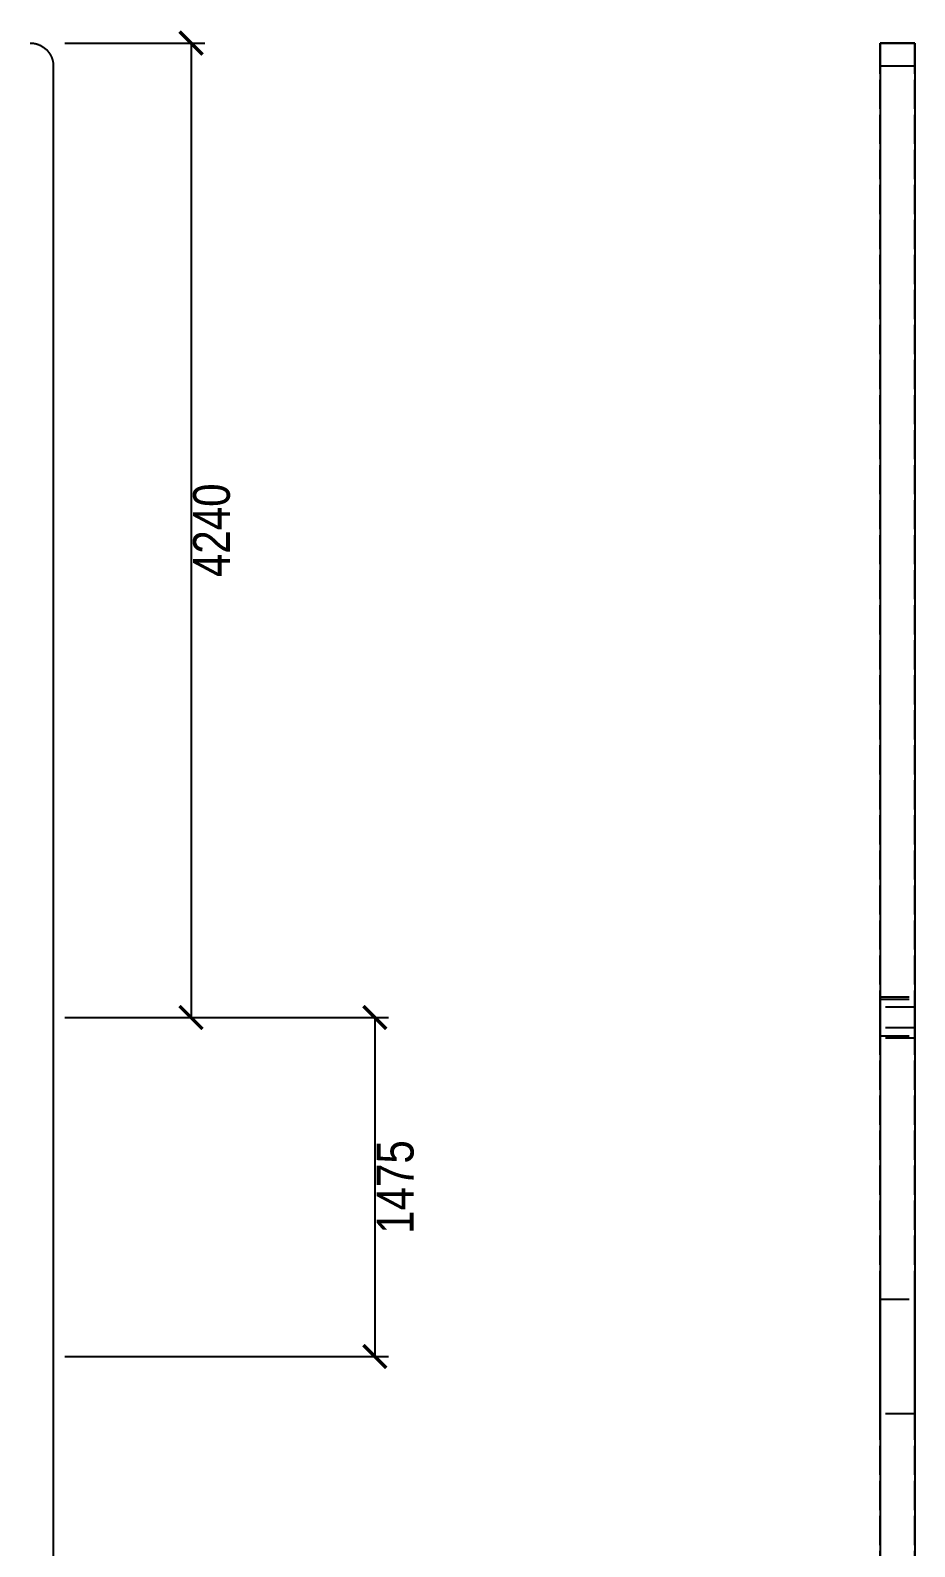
# Model space of a CAD drawing. Header units: millimetres. Extents: x -9 to 120, y -140 to 27.
# Drawn here: x 48.8 to 87.3, y -75.9 to -9.9 of the extents above; entities that cross this region are included whole.
import ezdxf

# ---------------------------------------------------------------- set-up
doc = ezdxf.new("R2010")
doc.units = ezdxf.units.MM
doc.linetypes.add('DASHED', pattern=[1.524, 1.27, -0.254])
for name, color, linetype in [('DIMS', 3, 'CONTINUOUS'), ('HIDDEN', 8, 'DASHED'), ('VISIBLE', 7, 'CONTINUOUS')]:
    doc.layers.add(name, color=color, linetype=linetype)
doc.styles.add('OpenSansCondensed-Light', font='OpenSansCondensed-Light.ttf')
doc.dimstyles.new('EZDXF', dxfattribs={"dimtxt": 0.25, "dimasz": 0.175, "dimexe": 0.375, "dimexo": 0.125, "dimgap": 0.1, "dimtad": 1, "dimlfac": 100, "dimzin": 12, "dimdsep": 46, "dimtxsty": 'OpenSansCondensed-Light', "dimblk": 'ARCHTICK', "dimcen": 2.5, "dimazin": 3, "dimtfac": 0.5, "dimtmove": 2, "dimatfit": 3})

# ---------------------------------------------------------------- blocks, each defined once
blk = doc.blocks.new('_ARCHTICK')
at = {"color": 0, "linetype": 'BYBLOCK', "const_width": 0.15}
blk.add_lwpolyline([(-0.5, -0.5), (0.5, 0.5)], dxfattribs=at)

msp = doc.modelspace()

# ---------------------------------------------------------------- linework, layer by layer
at = {"layer": 'HIDDEN'}
for points in [[(48.75, -10.5), (48.77493, -10.50031), (48.79985, -10.50124), (48.82473, -10.5028), (48.84957, -10.50497), (48.87434, -10.50776), (48.89904, -10.51117), (48.92365, -10.51519), (48.94815, -10.51983), (48.97252, -10.52507), (48.99676, -10.53092), (49.02084, -10.53738), (49.04476, -10.54443), (49.06849, -10.55207), (49.09202, -10.56031), (49.11534, -10.56913), (49.13843, -10.57852), (49.16129, -10.58849), (49.18388, -10.59903), (49.20621, -10.61013), (49.22825, -10.62178), (49.25, -10.63397), (49.27143, -10.64671), (49.29255, -10.65997), (49.31332, -10.67376), (49.33374, -10.68806), (49.3538, -10.70287), (49.37349, -10.71817), (49.39279, -10.73396), (49.41169, -10.75022), (49.43017, -10.76695), (49.44824, -10.78413), (49.46587, -10.80176), (49.48305, -10.81983), (49.49978, -10.83831), (49.51604, -10.85721), (49.53183, -10.87651), (49.54713, -10.8962), (49.56194, -10.91626), (49.57624, -10.93668), (49.59003, -10.95745), (49.60329, -10.97857), (49.61603, -11), (49.62822, -11.02175), (49.63987, -11.04379), (49.65097, -11.06612), (49.66151, -11.08871), (49.67148, -11.11157), (49.68087, -11.13466), (49.68969, -11.15798), (49.69793, -11.18151), (49.70557, -11.20524), (49.71262, -11.22916), (49.71908, -11.25324), (49.72493, -11.27748), (49.73017, -11.30185), (49.73481, -11.32635), (49.73883, -11.35096), (49.74224, -11.37566), (49.74503, -11.40043), (49.7472, -11.42527), (49.74876, -11.45015), (49.74969, -11.47507), (49.75, -11.5)], [(87.26, -10.5), (85.75, -10.5)], [(85.75, -11.5), (85.75, -11.48413), (85.75, -11.46825), (85.75, -11.45238), (85.75, -11.43651), (85.75, -11.42063), (85.75, -11.40476), (85.75, -11.38889), (85.75, -11.37302), (85.75, -11.35714), (85.75, -11.34127), (85.75, -11.3254), (85.75, -11.30952), (85.75, -11.29365), (85.75, -11.27778), (85.75, -11.2619), (85.75, -11.24603), (85.75, -11.23016), (85.75, -11.21429), (85.75, -11.19841), (85.75, -11.18254), (85.75, -11.16667), (85.75, -11.15079), (85.75, -11.13492), (85.75, -11.11905), (85.75, -11.10317), (85.75, -11.0873), (85.75, -11.07143), (85.75, -11.05556), (85.75, -11.03968), (85.75, -11.02381), (85.75, -11.00794), (85.75, -10.99206), (85.75, -10.97619), (85.75, -10.96032), (85.75, -10.94444), (85.75, -10.92857), (85.75, -10.9127), (85.75, -10.89683), (85.75, -10.88095), (85.75, -10.86508), (85.75, -10.84921), (85.75, -10.83333), (85.75, -10.81746), (85.75, -10.80159), (85.75, -10.78571), (85.75, -10.76984), (85.75, -10.75397), (85.75, -10.7381), (85.75, -10.72222), (85.75, -10.70635), (85.75, -10.69048), (85.75, -10.6746), (85.75, -10.65873), (85.75, -10.64286), (85.75, -10.62698), (85.75, -10.61111), (85.75, -10.59524), (85.75, -10.57937), (85.75, -10.56349), (85.75, -10.54762), (85.75, -10.53175), (85.75, -10.51587), (85.75, -10.5)], [(87.26, -11.5), (87.26, -11.48413), (87.26, -11.46825), (87.26, -11.45238), (87.26, -11.43651), (87.26, -11.42063), (87.26, -11.40476), (87.26, -11.38889), (87.26, -11.37302), (87.26, -11.35714), (87.26, -11.34127), (87.26, -11.3254), (87.26, -11.30952), (87.26, -11.29365), (87.26, -11.27778), (87.26, -11.2619), (87.26, -11.24603), (87.26, -11.23016), (87.26, -11.21429), (87.26, -11.19841), (87.26, -11.18254), (87.26, -11.16667), (87.26, -11.15079), (87.26, -11.13492), (87.26, -11.11905), (87.26, -11.10317), (87.26, -11.0873), (87.26, -11.07143), (87.26, -11.05556), (87.26, -11.03968), (87.26, -11.02381), (87.26, -11.00794), (87.26, -10.99206), (87.26, -10.97619), (87.26, -10.96032), (87.26, -10.94444), (87.26, -10.92857), (87.26, -10.9127), (87.26, -10.89683), (87.26, -10.88095), (87.26, -10.86508), (87.26, -10.84921), (87.26, -10.83333), (87.26, -10.81746), (87.26, -10.80159), (87.26, -10.78571), (87.26, -10.76984), (87.26, -10.75397), (87.26, -10.7381), (87.26, -10.72222), (87.26, -10.70635), (87.26, -10.69048), (87.26, -10.6746), (87.26, -10.65873), (87.26, -10.64286), (87.26, -10.62698), (87.26, -10.61111), (87.26, -10.59524), (87.26, -10.57937), (87.26, -10.56349), (87.26, -10.54762), (87.26, -10.53175), (87.26, -10.51587), (87.26, -10.5)], [(49.75, -11.5), (49.75, -117)], [(85.75, -117), (85.75, -11.5)], [(87.26, -11.5), (85.75, -11.5)], [(87.26, -117), (87.26, -11.5)], [(85.75, -53.8), (85.75, -53.77143), (85.75, -53.74286), (85.75, -53.71429), (85.75, -53.68571), (85.75, -53.65714), (85.75, -53.62857), (85.75, -53.6), (85.75, -53.57143), (85.75, -53.54286), (85.75, -53.51429), (85.75, -53.48571), (85.75, -53.45714), (85.75, -53.42857), (85.75, -53.4), (85.75, -53.37143), (85.75, -53.34286), (85.75, -53.31429), (85.75, -53.28571), (85.75, -53.25714), (85.75, -53.22857), (85.75, -53.2), (85.75, -53.17143), (85.75, -53.14286), (85.75, -53.11429), (85.75, -53.08571), (85.75, -53.05714), (85.75, -53.02857), (85.75, -53), (85.75, -52.97143), (85.75, -52.94286), (85.75, -52.91429), (85.75, -52.88571), (85.75, -52.85714), (85.75, -52.82857), (85.75, -52.8), (85.75, -52.77143), (85.75, -52.74286), (85.75, -52.71429), (85.75, -52.68571), (85.75, -52.65714), (85.75, -52.62857), (85.75, -52.6), (85.75, -52.57143), (85.75, -52.54286), (85.75, -52.51429), (85.75, -52.48571), (85.75, -52.45714), (85.75, -52.42857), (85.75, -52.4), (85.75, -52.37143), (85.75, -52.34286), (85.75, -52.31429), (85.75, -52.28571), (85.75, -52.25714), (85.75, -52.22857), (85.75, -52.2), (85.75, -52.17143), (85.75, -52.14286), (85.75, -52.11429), (85.75, -52.08571), (85.75, -52.05714), (85.75, -52.02857), (85.75, -52)], [(85.75, -52), (85.75, -52.02857), (85.75, -52.05714), (85.75, -52.08571), (85.75, -52.11429), (85.75, -52.14286), (85.75, -52.17143), (85.75, -52.2), (85.75, -52.22857), (85.75, -52.25714), (85.75, -52.28571), (85.75, -52.31429), (85.75, -52.34286), (85.75, -52.37143), (85.75, -52.4), (85.75, -52.42857), (85.75, -52.45714), (85.75, -52.48571), (85.75, -52.51429), (85.75, -52.54286), (85.75, -52.57143), (85.75, -52.6), (85.75, -52.62857), (85.75, -52.65714), (85.75, -52.68571), (85.75, -52.71429), (85.75, -52.74286), (85.75, -52.77143), (85.75, -52.8), (85.75, -52.82857), (85.75, -52.85714), (85.75, -52.88571), (85.75, -52.91429), (85.75, -52.94286), (85.75, -52.97143), (85.75, -53), (85.75, -53.02857), (85.75, -53.05714), (85.75, -53.08571), (85.75, -53.11429), (85.75, -53.14286), (85.75, -53.17143), (85.75, -53.2), (85.75, -53.22857), (85.75, -53.25714), (85.75, -53.28571), (85.75, -53.31429), (85.75, -53.34286), (85.75, -53.37143), (85.75, -53.4), (85.75, -53.42857), (85.75, -53.45714), (85.75, -53.48571), (85.75, -53.51429), (85.75, -53.54286), (85.75, -53.57143), (85.75, -53.6), (85.75, -53.62857), (85.75, -53.65714), (85.75, -53.68571), (85.75, -53.71429), (85.75, -53.74286), (85.75, -53.77143), (85.75, -53.8)], [(85.75, -52), (87.26, -52)], [(85.75, -52.45), (85.75, -52.44444), (85.75, -52.43889), (85.75, -52.43333), (85.75, -52.42778), (85.75, -52.42222), (85.75, -52.41667), (85.75, -52.41111), (85.75, -52.40556), (85.75, -52.4), (85.75, -52.39444), (85.75, -52.38889), (85.75, -52.38333), (85.75, -52.37778), (85.75, -52.37222), (85.75, -52.36667), (85.75, -52.36111), (85.75, -52.35556), (85.75, -52.35), (85.75, -52.34444), (85.75, -52.33889), (85.75, -52.33333), (85.75, -52.32778), (85.75, -52.32222), (85.75, -52.31667), (85.75, -52.31111), (85.75, -52.30556), (85.75, -52.3), (85.75, -52.29444), (85.75, -52.28889), (85.75, -52.28333), (85.75, -52.27778), (85.75, -52.27222), (85.75, -52.26667), (85.75, -52.26111), (85.75, -52.25556), (85.75, -52.25), (85.75, -52.24444), (85.75, -52.23889), (85.75, -52.23333), (85.75, -52.22778), (85.75, -52.22222), (85.75, -52.21667), (85.75, -52.21111), (85.75, -52.20556), (85.75, -52.2), (85.75, -52.19444), (85.75, -52.18889), (85.75, -52.18333), (85.75, -52.17778), (85.75, -52.17222), (85.75, -52.16667), (85.75, -52.16111), (85.75, -52.15556), (85.75, -52.15), (85.75, -52.14444), (85.75, -52.13889), (85.75, -52.13333), (85.75, -52.12778), (85.75, -52.12222), (85.75, -52.11667), (85.75, -52.11111), (85.75, -52.10556), (85.75, -52.1)], [(85.75, -52.1), (85.75, -52.10556), (85.75, -52.11111), (85.75, -52.11667), (85.75, -52.12222), (85.75, -52.12778), (85.75, -52.13333), (85.75, -52.13889), (85.75, -52.14444), (85.75, -52.15), (85.75, -52.15556), (85.75, -52.16111), (85.75, -52.16667), (85.75, -52.17222), (85.75, -52.17778), (85.75, -52.18333), (85.75, -52.18889), (85.75, -52.19444), (85.75, -52.2), (85.75, -52.20556), (85.75, -52.21111), (85.75, -52.21667), (85.75, -52.22222), (85.75, -52.22778), (85.75, -52.23333), (85.75, -52.23889), (85.75, -52.24444), (85.75, -52.25), (85.75, -52.25556), (85.75, -52.26111), (85.75, -52.26667), (85.75, -52.27222), (85.75, -52.27778), (85.75, -52.28333), (85.75, -52.28889), (85.75, -52.29444), (85.75, -52.3), (85.75, -52.30556), (85.75, -52.31111), (85.75, -52.31667), (85.75, -52.32222), (85.75, -52.32778), (85.75, -52.33333), (85.75, -52.33889), (85.75, -52.34444), (85.75, -52.35), (85.75, -52.35556), (85.75, -52.36111), (85.75, -52.36667), (85.75, -52.37222), (85.75, -52.37778), (85.75, -52.38333), (85.75, -52.38889), (85.75, -52.39444), (85.75, -52.4), (85.75, -52.40556), (85.75, -52.41111), (85.75, -52.41667), (85.75, -52.42222), (85.75, -52.42778), (85.75, -52.43333), (85.75, -52.43889), (85.75, -52.44444), (85.75, -52.45)], [(85.75, -52.45), (85.75, -52.44444), (85.75, -52.43889), (85.75, -52.43333), (85.75, -52.42778), (85.75, -52.42222), (85.75, -52.41667), (85.75, -52.41111), (85.75, -52.40556), (85.75, -52.4), (85.75, -52.39444), (85.75, -52.38889), (85.75, -52.38333), (85.75, -52.37778), (85.75, -52.37222), (85.75, -52.36667), (85.75, -52.36111), (85.75, -52.35556), (85.75, -52.35), (85.75, -52.34444), (85.75, -52.33889), (85.75, -52.33333), (85.75, -52.32778), (85.75, -52.32222), (85.75, -52.31667), (85.75, -52.31111), (85.75, -52.30556), (85.75, -52.3), (85.75, -52.29444), (85.75, -52.28889), (85.75, -52.28333), (85.75, -52.27778), (85.75, -52.27222), (85.75, -52.26667), (85.75, -52.26111), (85.75, -52.25556), (85.75, -52.25), (85.75, -52.24444), (85.75, -52.23889), (85.75, -52.23333), (85.75, -52.22778), (85.75, -52.22222), (85.75, -52.21667), (85.75, -52.21111), (85.75, -52.20556), (85.75, -52.2), (85.75, -52.19444), (85.75, -52.18889), (85.75, -52.18333), (85.75, -52.17778), (85.75, -52.17222), (85.75, -52.16667), (85.75, -52.16111), (85.75, -52.15556), (85.75, -52.15), (85.75, -52.14444), (85.75, -52.13889), (85.75, -52.13333), (85.75, -52.12778), (85.75, -52.12222), (85.75, -52.11667), (85.75, -52.11111), (85.75, -52.10556), (85.75, -52.1)], [(85.75, -52.1), (85.75, -52.10556), (85.75, -52.11111), (85.75, -52.11667), (85.75, -52.12222), (85.75, -52.12778), (85.75, -52.13333), (85.75, -52.13889), (85.75, -52.14444), (85.75, -52.15), (85.75, -52.15556), (85.75, -52.16111), (85.75, -52.16667), (85.75, -52.17222), (85.75, -52.17778), (85.75, -52.18333), (85.75, -52.18889), (85.75, -52.19444), (85.75, -52.2), (85.75, -52.20556), (85.75, -52.21111), (85.75, -52.21667), (85.75, -52.22222), (85.75, -52.22778), (85.75, -52.23333), (85.75, -52.23889), (85.75, -52.24444), (85.75, -52.25), (85.75, -52.25556), (85.75, -52.26111), (85.75, -52.26667), (85.75, -52.27222), (85.75, -52.27778), (85.75, -52.28333), (85.75, -52.28889), (85.75, -52.29444), (85.75, -52.3), (85.75, -52.30556), (85.75, -52.31111), (85.75, -52.31667), (85.75, -52.32222), (85.75, -52.32778), (85.75, -52.33333), (85.75, -52.33889), (85.75, -52.34444), (85.75, -52.35), (85.75, -52.35556), (85.75, -52.36111), (85.75, -52.36667), (85.75, -52.37222), (85.75, -52.37778), (85.75, -52.38333), (85.75, -52.38889), (85.75, -52.39444), (85.75, -52.4), (85.75, -52.40556), (85.75, -52.41111), (85.75, -52.41667), (85.75, -52.42222), (85.75, -52.42778), (85.75, -52.43333), (85.75, -52.43889), (85.75, -52.44444), (85.75, -52.45)], [(85.75, -52.1), (87.26, -52.1)], [(85.75, -52.1), (87.26, -52.1)], [(87.26, -53.8), (87.26, -53.77143), (87.26, -53.74286), (87.26, -53.71429), (87.26, -53.68571), (87.26, -53.65714), (87.26, -53.62857), (87.26, -53.6), (87.26, -53.57143), (87.26, -53.54286), (87.26, -53.51429), (87.26, -53.48571), (87.26, -53.45714), (87.26, -53.42857), (87.26, -53.4), (87.26, -53.37143), (87.26, -53.34286), (87.26, -53.31429), (87.26, -53.28571), (87.26, -53.25714), (87.26, -53.22857), (87.26, -53.2), (87.26, -53.17143), (87.26, -53.14286), (87.26, -53.11429), (87.26, -53.08571), (87.26, -53.05714), (87.26, -53.02857), (87.26, -53), (87.26, -52.97143), (87.26, -52.94286), (87.26, -52.91429), (87.26, -52.88571), (87.26, -52.85714), (87.26, -52.82857), (87.26, -52.8), (87.26, -52.77143), (87.26, -52.74286), (87.26, -52.71429), (87.26, -52.68571), (87.26, -52.65714), (87.26, -52.62857), (87.26, -52.6), (87.26, -52.57143), (87.26, -52.54286), (87.26, -52.51429), (87.26, -52.48571), (87.26, -52.45714), (87.26, -52.42857), (87.26, -52.4), (87.26, -52.37143), (87.26, -52.34286), (87.26, -52.31429), (87.26, -52.28571), (87.26, -52.25714), (87.26, -52.22857), (87.26, -52.2), (87.26, -52.17143), (87.26, -52.14286), (87.26, -52.11429), (87.26, -52.08571), (87.26, -52.05714), (87.26, -52.02857), (87.26, -52)], [(87.26, -52), (87.26, -52.02857), (87.26, -52.05714), (87.26, -52.08571), (87.26, -52.11429), (87.26, -52.14286), (87.26, -52.17143), (87.26, -52.2), (87.26, -52.22857), (87.26, -52.25714), (87.26, -52.28571), (87.26, -52.31429), (87.26, -52.34286), (87.26, -52.37143), (87.26, -52.4), (87.26, -52.42857), (87.26, -52.45714), (87.26, -52.48571), (87.26, -52.51429), (87.26, -52.54286), (87.26, -52.57143), (87.26, -52.6), (87.26, -52.62857), (87.26, -52.65714), (87.26, -52.68571), (87.26, -52.71429), (87.26, -52.74286), (87.26, -52.77143), (87.26, -52.8), (87.26, -52.82857), (87.26, -52.85714), (87.26, -52.88571), (87.26, -52.91429), (87.26, -52.94286), (87.26, -52.97143), (87.26, -53), (87.26, -53.02857), (87.26, -53.05714), (87.26, -53.08571), (87.26, -53.11429), (87.26, -53.14286), (87.26, -53.17143), (87.26, -53.2), (87.26, -53.22857), (87.26, -53.25714), (87.26, -53.28571), (87.26, -53.31429), (87.26, -53.34286), (87.26, -53.37143), (87.26, -53.4), (87.26, -53.42857), (87.26, -53.45714), (87.26, -53.48571), (87.26, -53.51429), (87.26, -53.54286), (87.26, -53.57143), (87.26, -53.6), (87.26, -53.62857), (87.26, -53.65714), (87.26, -53.68571), (87.26, -53.71429), (87.26, -53.74286), (87.26, -53.77143), (87.26, -53.8)], [(87.26, -52.45), (87.26, -52.44444), (87.26, -52.43889), (87.26, -52.43333), (87.26, -52.42778), (87.26, -52.42222), (87.26, -52.41667), (87.26, -52.41111), (87.26, -52.40556), (87.26, -52.4), (87.26, -52.39444), (87.26, -52.38889), (87.26, -52.38333), (87.26, -52.37778), (87.26, -52.37222), (87.26, -52.36667), (87.26, -52.36111), (87.26, -52.35556), (87.26, -52.35), (87.26, -52.34444), (87.26, -52.33889), (87.26, -52.33333), (87.26, -52.32778), (87.26, -52.32222), (87.26, -52.31667), (87.26, -52.31111), (87.26, -52.30556), (87.26, -52.3), (87.26, -52.29444), (87.26, -52.28889), (87.26, -52.28333), (87.26, -52.27778), (87.26, -52.27222), (87.26, -52.26667), (87.26, -52.26111), (87.26, -52.25556), (87.26, -52.25), (87.26, -52.24444), (87.26, -52.23889), (87.26, -52.23333), (87.26, -52.22778), (87.26, -52.22222), (87.26, -52.21667), (87.26, -52.21111), (87.26, -52.20556), (87.26, -52.2), (87.26, -52.19444), (87.26, -52.18889), (87.26, -52.18333), (87.26, -52.17778), (87.26, -52.17222), (87.26, -52.16667), (87.26, -52.16111), (87.26, -52.15556), (87.26, -52.15), (87.26, -52.14444), (87.26, -52.13889), (87.26, -52.13333), (87.26, -52.12778), (87.26, -52.12222), (87.26, -52.11667), (87.26, -52.11111), (87.26, -52.10556), (87.26, -52.1)], [(87.26, -52.1), (87.26, -52.10556), (87.26, -52.11111), (87.26, -52.11667), (87.26, -52.12222), (87.26, -52.12778), (87.26, -52.13333), (87.26, -52.13889), (87.26, -52.14444), (87.26, -52.15), (87.26, -52.15556), (87.26, -52.16111), (87.26, -52.16667), (87.26, -52.17222), (87.26, -52.17778), (87.26, -52.18333), (87.26, -52.18889), (87.26, -52.19444), (87.26, -52.2), (87.26, -52.20556), (87.26, -52.21111), (87.26, -52.21667), (87.26, -52.22222), (87.26, -52.22778), (87.26, -52.23333), (87.26, -52.23889), (87.26, -52.24444), (87.26, -52.25), (87.26, -52.25556), (87.26, -52.26111), (87.26, -52.26667), (87.26, -52.27222), (87.26, -52.27778), (87.26, -52.28333), (87.26, -52.28889), (87.26, -52.29444), (87.26, -52.3), (87.26, -52.30556), (87.26, -52.31111), (87.26, -52.31667), (87.26, -52.32222), (87.26, -52.32778), (87.26, -52.33333), (87.26, -52.33889), (87.26, -52.34444), (87.26, -52.35), (87.26, -52.35556), (87.26, -52.36111), (87.26, -52.36667), (87.26, -52.37222), (87.26, -52.37778), (87.26, -52.38333), (87.26, -52.38889), (87.26, -52.39444), (87.26, -52.4), (87.26, -52.40556), (87.26, -52.41111), (87.26, -52.41667), (87.26, -52.42222), (87.26, -52.42778), (87.26, -52.43333), (87.26, -52.43889), (87.26, -52.44444), (87.26, -52.45)], [(87.26, -52.45), (87.26, -52.44444), (87.26, -52.43889), (87.26, -52.43333), (87.26, -52.42778), (87.26, -52.42222), (87.26, -52.41667), (87.26, -52.41111), (87.26, -52.40556), (87.26, -52.4), (87.26, -52.39444), (87.26, -52.38889), (87.26, -52.38333), (87.26, -52.37778), (87.26, -52.37222), (87.26, -52.36667), (87.26, -52.36111), (87.26, -52.35556), (87.26, -52.35), (87.26, -52.34444), (87.26, -52.33889), (87.26, -52.33333), (87.26, -52.32778), (87.26, -52.32222), (87.26, -52.31667), (87.26, -52.31111), (87.26, -52.30556), (87.26, -52.3), (87.26, -52.29444), (87.26, -52.28889), (87.26, -52.28333), (87.26, -52.27778), (87.26, -52.27222), (87.26, -52.26667), (87.26, -52.26111), (87.26, -52.25556), (87.26, -52.25), (87.26, -52.24444), (87.26, -52.23889), (87.26, -52.23333), (87.26, -52.22778), (87.26, -52.22222), (87.26, -52.21667), (87.26, -52.21111), (87.26, -52.20556), (87.26, -52.2), (87.26, -52.19444), (87.26, -52.18889), (87.26, -52.18333), (87.26, -52.17778), (87.26, -52.17222), (87.26, -52.16667), (87.26, -52.16111), (87.26, -52.15556), (87.26, -52.15), (87.26, -52.14444), (87.26, -52.13889), (87.26, -52.13333), (87.26, -52.12778), (87.26, -52.12222), (87.26, -52.11667), (87.26, -52.11111), (87.26, -52.10556), (87.26, -52.1)], [(87.26, -52.1), (87.26, -52.10556), (87.26, -52.11111), (87.26, -52.11667), (87.26, -52.12222), (87.26, -52.12778), (87.26, -52.13333), (87.26, -52.13889), (87.26, -52.14444), (87.26, -52.15), (87.26, -52.15556), (87.26, -52.16111), (87.26, -52.16667), (87.26, -52.17222), (87.26, -52.17778), (87.26, -52.18333), (87.26, -52.18889), (87.26, -52.19444), (87.26, -52.2), (87.26, -52.20556), (87.26, -52.21111), (87.26, -52.21667), (87.26, -52.22222), (87.26, -52.22778), (87.26, -52.23333), (87.26, -52.23889), (87.26, -52.24444), (87.26, -52.25), (87.26, -52.25556), (87.26, -52.26111), (87.26, -52.26667), (87.26, -52.27222), (87.26, -52.27778), (87.26, -52.28333), (87.26, -52.28889), (87.26, -52.29444), (87.26, -52.3), (87.26, -52.30556), (87.26, -52.31111), (87.26, -52.31667), (87.26, -52.32222), (87.26, -52.32778), (87.26, -52.33333), (87.26, -52.33889), (87.26, -52.34444), (87.26, -52.35), (87.26, -52.35556), (87.26, -52.36111), (87.26, -52.36667), (87.26, -52.37222), (87.26, -52.37778), (87.26, -52.38333), (87.26, -52.38889), (87.26, -52.39444), (87.26, -52.4), (87.26, -52.40556), (87.26, -52.41111), (87.26, -52.41667), (87.26, -52.42222), (87.26, -52.42778), (87.26, -52.43333), (87.26, -52.43889), (87.26, -52.44444), (87.26, -52.45)], [(85.75, -53.35), (85.75, -52.45)], [(85.75, -52.45), (85.75, -53.35)], [(85.75, -53.35), (85.75, -52.45)], [(85.75, -52.45), (85.75, -53.35)], [(87.26, -52.45), (85.75, -52.45)], [(87.26, -52.45), (85.75, -52.45)], [(87.26, -52.45), (85.75, -52.45)], [(87.26, -52.45), (85.75, -52.45)], [(87.26, -53.35), (87.26, -52.45)], [(87.26, -52.45), (87.26, -53.35)], [(87.26, -53.35), (87.26, -52.45)], [(87.26, -52.45), (87.26, -53.35)], [(85.75, -53.35), (85.75, -53.35556), (85.75, -53.36111), (85.75, -53.36667), (85.75, -53.37222), (85.75, -53.37778), (85.75, -53.38333), (85.75, -53.38889), (85.75, -53.39444), (85.75, -53.4), (85.75, -53.40556), (85.75, -53.41111), (85.75, -53.41667), (85.75, -53.42222), (85.75, -53.42778), (85.75, -53.43333), (85.75, -53.43889), (85.75, -53.44444), (85.75, -53.45), (85.75, -53.45556), (85.75, -53.46111), (85.75, -53.46667), (85.75, -53.47222), (85.75, -53.47778), (85.75, -53.48333), (85.75, -53.48889), (85.75, -53.49444), (85.75, -53.5), (85.75, -53.50556), (85.75, -53.51111), (85.75, -53.51667), (85.75, -53.52222), (85.75, -53.52778), (85.75, -53.53333), (85.75, -53.53889), (85.75, -53.54444), (85.75, -53.55), (85.75, -53.55556), (85.75, -53.56111), (85.75, -53.56667), (85.75, -53.57222), (85.75, -53.57778), (85.75, -53.58333), (85.75, -53.58889), (85.75, -53.59444), (85.75, -53.6), (85.75, -53.60556), (85.75, -53.61111), (85.75, -53.61667), (85.75, -53.62222), (85.75, -53.62778), (85.75, -53.63333), (85.75, -53.63889), (85.75, -53.64444), (85.75, -53.65), (85.75, -53.65556), (85.75, -53.66111), (85.75, -53.66667), (85.75, -53.67222), (85.75, -53.67778), (85.75, -53.68333), (85.75, -53.68889), (85.75, -53.69444), (85.75, -53.7)], [(85.75, -53.7), (85.75, -53.69444), (85.75, -53.68889), (85.75, -53.68333), (85.75, -53.67778), (85.75, -53.67222), (85.75, -53.66667), (85.75, -53.66111), (85.75, -53.65556), (85.75, -53.65), (85.75, -53.64444), (85.75, -53.63889), (85.75, -53.63333), (85.75, -53.62778), (85.75, -53.62222), (85.75, -53.61667), (85.75, -53.61111), (85.75, -53.60556), (85.75, -53.6), (85.75, -53.59444), (85.75, -53.58889), (85.75, -53.58333), (85.75, -53.57778), (85.75, -53.57222), (85.75, -53.56667), (85.75, -53.56111), (85.75, -53.55556), (85.75, -53.55), (85.75, -53.54444), (85.75, -53.53889), (85.75, -53.53333), (85.75, -53.52778), (85.75, -53.52222), (85.75, -53.51667), (85.75, -53.51111), (85.75, -53.50556), (85.75, -53.5), (85.75, -53.49444), (85.75, -53.48889), (85.75, -53.48333), (85.75, -53.47778), (85.75, -53.47222), (85.75, -53.46667), (85.75, -53.46111), (85.75, -53.45556), (85.75, -53.45), (85.75, -53.44444), (85.75, -53.43889), (85.75, -53.43333), (85.75, -53.42778), (85.75, -53.42222), (85.75, -53.41667), (85.75, -53.41111), (85.75, -53.40556), (85.75, -53.4), (85.75, -53.39444), (85.75, -53.38889), (85.75, -53.38333), (85.75, -53.37778), (85.75, -53.37222), (85.75, -53.36667), (85.75, -53.36111), (85.75, -53.35556), (85.75, -53.35)], [(85.75, -53.35), (85.75, -53.35556), (85.75, -53.36111), (85.75, -53.36667), (85.75, -53.37222), (85.75, -53.37778), (85.75, -53.38333), (85.75, -53.38889), (85.75, -53.39444), (85.75, -53.4), (85.75, -53.40556), (85.75, -53.41111), (85.75, -53.41667), (85.75, -53.42222), (85.75, -53.42778), (85.75, -53.43333), (85.75, -53.43889), (85.75, -53.44444), (85.75, -53.45), (85.75, -53.45556), (85.75, -53.46111), (85.75, -53.46667), (85.75, -53.47222), (85.75, -53.47778), (85.75, -53.48333), (85.75, -53.48889), (85.75, -53.49444), (85.75, -53.5), (85.75, -53.50556), (85.75, -53.51111), (85.75, -53.51667), (85.75, -53.52222), (85.75, -53.52778), (85.75, -53.53333), (85.75, -53.53889), (85.75, -53.54444), (85.75, -53.55), (85.75, -53.55556), (85.75, -53.56111), (85.75, -53.56667), (85.75, -53.57222), (85.75, -53.57778), (85.75, -53.58333), (85.75, -53.58889), (85.75, -53.59444), (85.75, -53.6), (85.75, -53.60556), (85.75, -53.61111), (85.75, -53.61667), (85.75, -53.62222), (85.75, -53.62778), (85.75, -53.63333), (85.75, -53.63889), (85.75, -53.64444), (85.75, -53.65), (85.75, -53.65556), (85.75, -53.66111), (85.75, -53.66667), (85.75, -53.67222), (85.75, -53.67778), (85.75, -53.68333), (85.75, -53.68889), (85.75, -53.69444), (85.75, -53.7)], [(85.75, -53.7), (85.75, -53.69444), (85.75, -53.68889), (85.75, -53.68333), (85.75, -53.67778), (85.75, -53.67222), (85.75, -53.66667), (85.75, -53.66111), (85.75, -53.65556), (85.75, -53.65), (85.75, -53.64444), (85.75, -53.63889), (85.75, -53.63333), (85.75, -53.62778), (85.75, -53.62222), (85.75, -53.61667), (85.75, -53.61111), (85.75, -53.60556), (85.75, -53.6), (85.75, -53.59444), (85.75, -53.58889), (85.75, -53.58333), (85.75, -53.57778), (85.75, -53.57222), (85.75, -53.56667), (85.75, -53.56111), (85.75, -53.55556), (85.75, -53.55), (85.75, -53.54444), (85.75, -53.53889), (85.75, -53.53333), (85.75, -53.52778), (85.75, -53.52222), (85.75, -53.51667), (85.75, -53.51111), (85.75, -53.50556), (85.75, -53.5), (85.75, -53.49444), (85.75, -53.48889), (85.75, -53.48333), (85.75, -53.47778), (85.75, -53.47222), (85.75, -53.46667), (85.75, -53.46111), (85.75, -53.45556), (85.75, -53.45), (85.75, -53.44444), (85.75, -53.43889), (85.75, -53.43333), (85.75, -53.42778), (85.75, -53.42222), (85.75, -53.41667), (85.75, -53.41111), (85.75, -53.40556), (85.75, -53.4), (85.75, -53.39444), (85.75, -53.38889), (85.75, -53.38333), (85.75, -53.37778), (85.75, -53.37222), (85.75, -53.36667), (85.75, -53.36111), (85.75, -53.35556), (85.75, -53.35)], [(87.26, -53.35), (85.75, -53.35)], [(87.26, -53.35), (85.75, -53.35)], [(87.26, -53.35), (85.75, -53.35)], [(87.26, -53.35), (85.75, -53.35)], [(87.26, -53.35), (87.26, -53.35556), (87.26, -53.36111), (87.26, -53.36667), (87.26, -53.37222), (87.26, -53.37778), (87.26, -53.38333), (87.26, -53.38889), (87.26, -53.39444), (87.26, -53.4), (87.26, -53.40556), (87.26, -53.41111), (87.26, -53.41667), (87.26, -53.42222), (87.26, -53.42778), (87.26, -53.43333), (87.26, -53.43889), (87.26, -53.44444), (87.26, -53.45), (87.26, -53.45556), (87.26, -53.46111), (87.26, -53.46667), (87.26, -53.47222), (87.26, -53.47778), (87.26, -53.48333), (87.26, -53.48889), (87.26, -53.49444), (87.26, -53.5), (87.26, -53.50556), (87.26, -53.51111), (87.26, -53.51667), (87.26, -53.52222), (87.26, -53.52778), (87.26, -53.53333), (87.26, -53.53889), (87.26, -53.54444), (87.26, -53.55), (87.26, -53.55556), (87.26, -53.56111), (87.26, -53.56667), (87.26, -53.57222), (87.26, -53.57778), (87.26, -53.58333), (87.26, -53.58889), (87.26, -53.59444), (87.26, -53.6), (87.26, -53.60556), (87.26, -53.61111), (87.26, -53.61667), (87.26, -53.62222), (87.26, -53.62778), (87.26, -53.63333), (87.26, -53.63889), (87.26, -53.64444), (87.26, -53.65), (87.26, -53.65556), (87.26, -53.66111), (87.26, -53.66667), (87.26, -53.67222), (87.26, -53.67778), (87.26, -53.68333), (87.26, -53.68889), (87.26, -53.69444), (87.26, -53.7)], [(87.26, -53.7), (87.26, -53.69444), (87.26, -53.68889), (87.26, -53.68333), (87.26, -53.67778), (87.26, -53.67222), (87.26, -53.66667), (87.26, -53.66111), (87.26, -53.65556), (87.26, -53.65), (87.26, -53.64444), (87.26, -53.63889), (87.26, -53.63333), (87.26, -53.62778), (87.26, -53.62222), (87.26, -53.61667), (87.26, -53.61111), (87.26, -53.60556), (87.26, -53.6), (87.26, -53.59444), (87.26, -53.58889), (87.26, -53.58333), (87.26, -53.57778), (87.26, -53.57222), (87.26, -53.56667), (87.26, -53.56111), (87.26, -53.55556), (87.26, -53.55), (87.26, -53.54444), (87.26, -53.53889), (87.26, -53.53333), (87.26, -53.52778), (87.26, -53.52222), (87.26, -53.51667), (87.26, -53.51111), (87.26, -53.50556), (87.26, -53.5), (87.26, -53.49444), (87.26, -53.48889), (87.26, -53.48333), (87.26, -53.47778), (87.26, -53.47222), (87.26, -53.46667), (87.26, -53.46111), (87.26, -53.45556), (87.26, -53.45), (87.26, -53.44444), (87.26, -53.43889), (87.26, -53.43333), (87.26, -53.42778), (87.26, -53.42222), (87.26, -53.41667), (87.26, -53.41111), (87.26, -53.40556), (87.26, -53.4), (87.26, -53.39444), (87.26, -53.38889), (87.26, -53.38333), (87.26, -53.37778), (87.26, -53.37222), (87.26, -53.36667), (87.26, -53.36111), (87.26, -53.35556), (87.26, -53.35)], [(87.26, -53.35), (87.26, -53.35556), (87.26, -53.36111), (87.26, -53.36667), (87.26, -53.37222), (87.26, -53.37778), (87.26, -53.38333), (87.26, -53.38889), (87.26, -53.39444), (87.26, -53.4), (87.26, -53.40556), (87.26, -53.41111), (87.26, -53.41667), (87.26, -53.42222), (87.26, -53.42778), (87.26, -53.43333), (87.26, -53.43889), (87.26, -53.44444), (87.26, -53.45), (87.26, -53.45556), (87.26, -53.46111), (87.26, -53.46667), (87.26, -53.47222), (87.26, -53.47778), (87.26, -53.48333), (87.26, -53.48889), (87.26, -53.49444), (87.26, -53.5), (87.26, -53.50556), (87.26, -53.51111), (87.26, -53.51667), (87.26, -53.52222), (87.26, -53.52778), (87.26, -53.53333), (87.26, -53.53889), (87.26, -53.54444), (87.26, -53.55), (87.26, -53.55556), (87.26, -53.56111), (87.26, -53.56667), (87.26, -53.57222), (87.26, -53.57778), (87.26, -53.58333), (87.26, -53.58889), (87.26, -53.59444), (87.26, -53.6), (87.26, -53.60556), (87.26, -53.61111), (87.26, -53.61667), (87.26, -53.62222), (87.26, -53.62778), (87.26, -53.63333), (87.26, -53.63889), (87.26, -53.64444), (87.26, -53.65), (87.26, -53.65556), (87.26, -53.66111), (87.26, -53.66667), (87.26, -53.67222), (87.26, -53.67778), (87.26, -53.68333), (87.26, -53.68889), (87.26, -53.69444), (87.26, -53.7)], [(87.26, -53.7), (87.26, -53.69444), (87.26, -53.68889), (87.26, -53.68333), (87.26, -53.67778), (87.26, -53.67222), (87.26, -53.66667), (87.26, -53.66111), (87.26, -53.65556), (87.26, -53.65), (87.26, -53.64444), (87.26, -53.63889), (87.26, -53.63333), (87.26, -53.62778), (87.26, -53.62222), (87.26, -53.61667), (87.26, -53.61111), (87.26, -53.60556), (87.26, -53.6), (87.26, -53.59444), (87.26, -53.58889), (87.26, -53.58333), (87.26, -53.57778), (87.26, -53.57222), (87.26, -53.56667), (87.26, -53.56111), (87.26, -53.55556), (87.26, -53.55), (87.26, -53.54444), (87.26, -53.53889), (87.26, -53.53333), (87.26, -53.52778), (87.26, -53.52222), (87.26, -53.51667), (87.26, -53.51111), (87.26, -53.50556), (87.26, -53.5), (87.26, -53.49444), (87.26, -53.48889), (87.26, -53.48333), (87.26, -53.47778), (87.26, -53.47222), (87.26, -53.46667), (87.26, -53.46111), (87.26, -53.45556), (87.26, -53.45), (87.26, -53.44444), (87.26, -53.43889), (87.26, -53.43333), (87.26, -53.42778), (87.26, -53.42222), (87.26, -53.41667), (87.26, -53.41111), (87.26, -53.40556), (87.26, -53.4), (87.26, -53.39444), (87.26, -53.38889), (87.26, -53.38333), (87.26, -53.37778), (87.26, -53.37222), (87.26, -53.36667), (87.26, -53.36111), (87.26, -53.35556), (87.26, -53.35)], [(85.75, -53.7), (87.26, -53.7)], [(85.75, -53.7), (87.26, -53.7)], [(87.26, -53.8), (85.75, -53.8)], [(85.75, -70.15), (85.75, -70.07063), (85.75, -69.99127), (85.75, -69.9119), (85.75, -69.83254), (85.75, -69.75317), (85.75, -69.67381), (85.75, -69.59444), (85.75, -69.51508), (85.75, -69.43571), (85.75, -69.35635), (85.75, -69.27698), (85.75, -69.19762), (85.75, -69.11825), (85.75, -69.03889), (85.75, -68.95952), (85.75, -68.88016), (85.75, -68.80079), (85.75, -68.72143), (85.75, -68.64206), (85.75, -68.5627), (85.75, -68.48333), (85.75, -68.40397), (85.75, -68.3246), (85.75, -68.24524), (85.75, -68.16587), (85.75, -68.08651), (85.75, -68.00714), (85.75, -67.92778), (85.75, -67.84841), (85.75, -67.76905), (85.75, -67.68968), (85.75, -67.61032), (85.75, -67.53095), (85.75, -67.45159), (85.75, -67.37222), (85.75, -67.29286), (85.75, -67.21349), (85.75, -67.13413), (85.75, -67.05476), (85.75, -66.9754), (85.75, -66.89603), (85.75, -66.81667), (85.75, -66.7373), (85.75, -66.65794), (85.75, -66.57857), (85.75, -66.49921), (85.75, -66.41984), (85.75, -66.34048), (85.75, -66.26111), (85.75, -66.18175), (85.75, -66.10238), (85.75, -66.02302), (85.75, -65.94365), (85.75, -65.86429), (85.75, -65.78492), (85.75, -65.70556), (85.75, -65.62619), (85.75, -65.54683), (85.75, -65.46746), (85.75, -65.3881), (85.75, -65.30873), (85.75, -65.22937), (85.75, -65.15)], [(85.75, -65.15), (85.75, -65.22937), (85.75, -65.30873), (85.75, -65.3881), (85.75, -65.46746), (85.75, -65.54683), (85.75, -65.62619), (85.75, -65.70556), (85.75, -65.78492), (85.75, -65.86429), (85.75, -65.94365), (85.75, -66.02302), (85.75, -66.10238), (85.75, -66.18175), (85.75, -66.26111), (85.75, -66.34048), (85.75, -66.41984), (85.75, -66.49921), (85.75, -66.57857), (85.75, -66.65794), (85.75, -66.7373), (85.75, -66.81667), (85.75, -66.89603), (85.75, -66.9754), (85.75, -67.05476), (85.75, -67.13413), (85.75, -67.21349), (85.75, -67.29286), (85.75, -67.37222), (85.75, -67.45159), (85.75, -67.53095), (85.75, -67.61032), (85.75, -67.68968), (85.75, -67.76905), (85.75, -67.84841), (85.75, -67.92778), (85.75, -68.00714), (85.75, -68.08651), (85.75, -68.16587), (85.75, -68.24524), (85.75, -68.3246), (85.75, -68.40397), (85.75, -68.48333), (85.75, -68.5627), (85.75, -68.64206), (85.75, -68.72143), (85.75, -68.80079), (85.75, -68.88016), (85.75, -68.95952), (85.75, -69.03889), (85.75, -69.11825), (85.75, -69.19762), (85.75, -69.27698), (85.75, -69.35635), (85.75, -69.43571), (85.75, -69.51508), (85.75, -69.59444), (85.75, -69.67381), (85.75, -69.75317), (85.75, -69.83254), (85.75, -69.9119), (85.75, -69.99127), (85.75, -70.07063), (85.75, -70.15)], [(85.75, -65.15), (87.26, -65.15)], [(87.26, -70.15), (87.26, -70.07063), (87.26, -69.99127), (87.26, -69.9119), (87.26, -69.83254), (87.26, -69.75317), (87.26, -69.67381), (87.26, -69.59444), (87.26, -69.51508), (87.26, -69.43571), (87.26, -69.35635), (87.26, -69.27698), (87.26, -69.19762), (87.26, -69.11825), (87.26, -69.03889), (87.26, -68.95952), (87.26, -68.88016), (87.26, -68.80079), (87.26, -68.72143), (87.26, -68.64206), (87.26, -68.5627), (87.26, -68.48333), (87.26, -68.40397), (87.26, -68.3246), (87.26, -68.24524), (87.26, -68.16587), (87.26, -68.08651), (87.26, -68.00714), (87.26, -67.92778), (87.26, -67.84841), (87.26, -67.76905), (87.26, -67.68968), (87.26, -67.61032), (87.26, -67.53095), (87.26, -67.45159), (87.26, -67.37222), (87.26, -67.29286), (87.26, -67.21349), (87.26, -67.13413), (87.26, -67.05476), (87.26, -66.9754), (87.26, -66.89603), (87.26, -66.81667), (87.26, -66.7373), (87.26, -66.65794), (87.26, -66.57857), (87.26, -66.49921), (87.26, -66.41984), (87.26, -66.34048), (87.26, -66.26111), (87.26, -66.18175), (87.26, -66.10238), (87.26, -66.02302), (87.26, -65.94365), (87.26, -65.86429), (87.26, -65.78492), (87.26, -65.70556), (87.26, -65.62619), (87.26, -65.54683), (87.26, -65.46746), (87.26, -65.3881), (87.26, -65.30873), (87.26, -65.22937), (87.26, -65.15)], [(87.26, -65.15), (87.26, -65.22937), (87.26, -65.30873), (87.26, -65.3881), (87.26, -65.46746), (87.26, -65.54683), (87.26, -65.62619), (87.26, -65.70556), (87.26, -65.78492), (87.26, -65.86429), (87.26, -65.94365), (87.26, -66.02302), (87.26, -66.10238), (87.26, -66.18175), (87.26, -66.26111), (87.26, -66.34048), (87.26, -66.41984), (87.26, -66.49921), (87.26, -66.57857), (87.26, -66.65794), (87.26, -66.7373), (87.26, -66.81667), (87.26, -66.89603), (87.26, -66.9754), (87.26, -67.05476), (87.26, -67.13413), (87.26, -67.21349), (87.26, -67.29286), (87.26, -67.37222), (87.26, -67.45159), (87.26, -67.53095), (87.26, -67.61032), (87.26, -67.68968), (87.26, -67.76905), (87.26, -67.84841), (87.26, -67.92778), (87.26, -68.00714), (87.26, -68.08651), (87.26, -68.16587), (87.26, -68.24524), (87.26, -68.3246), (87.26, -68.40397), (87.26, -68.48333), (87.26, -68.5627), (87.26, -68.64206), (87.26, -68.72143), (87.26, -68.80079), (87.26, -68.88016), (87.26, -68.95952), (87.26, -69.03889), (87.26, -69.11825), (87.26, -69.19762), (87.26, -69.27698), (87.26, -69.35635), (87.26, -69.43571), (87.26, -69.51508), (87.26, -69.59444), (87.26, -69.67381), (87.26, -69.75317), (87.26, -69.83254), (87.26, -69.9119), (87.26, -69.99127), (87.26, -70.07063), (87.26, -70.15)], [(87.26, -70.15), (85.75, -70.15)]]:
    msp.add_lwpolyline(points, dxfattribs=at)
at = {"layer": 'VISIBLE'}
for points in [[(48.75, -10.5), (48.77493, -10.50031), (48.79985, -10.50124), (48.82473, -10.5028), (48.84957, -10.50497), (48.87434, -10.50776), (48.89904, -10.51117), (48.92365, -10.51519), (48.94815, -10.51983), (48.97252, -10.52507), (48.99676, -10.53092), (49.02084, -10.53738), (49.04476, -10.54443), (49.06849, -10.55207), (49.09202, -10.56031), (49.11534, -10.56913), (49.13843, -10.57852), (49.16129, -10.58849), (49.18388, -10.59903), (49.20621, -10.61013), (49.22825, -10.62178), (49.25, -10.63397), (49.27143, -10.64671), (49.29255, -10.65997), (49.31332, -10.67376), (49.33374, -10.68806), (49.3538, -10.70287), (49.37349, -10.71817), (49.39279, -10.73396), (49.41169, -10.75022), (49.43017, -10.76695), (49.44824, -10.78413), (49.46587, -10.80176), (49.48305, -10.81983), (49.49978, -10.83831), (49.51604, -10.85721), (49.53183, -10.87651), (49.54713, -10.8962), (49.56194, -10.91626), (49.57624, -10.93668), (49.59003, -10.95745), (49.60329, -10.97857), (49.61603, -11), (49.62822, -11.02175), (49.63987, -11.04379), (49.65097, -11.06612), (49.66151, -11.08871), (49.67148, -11.11157), (49.68087, -11.13466), (49.68969, -11.15798), (49.69793, -11.18151), (49.70557, -11.20524), (49.71262, -11.22916), (49.71908, -11.25324), (49.72493, -11.27748), (49.73017, -11.30185), (49.73481, -11.32635), (49.73883, -11.35096), (49.74224, -11.37566), (49.74503, -11.40043), (49.7472, -11.42527), (49.74876, -11.45015), (49.74969, -11.47507), (49.75, -11.5)], [(87.26, -10.5), (85.75, -10.5)], [(85.75, -10.5), (85.75, -10.51587), (85.75, -10.53175), (85.75, -10.54762), (85.75, -10.56349), (85.75, -10.57937), (85.75, -10.59524), (85.75, -10.61111), (85.75, -10.62698), (85.75, -10.64286), (85.75, -10.65873), (85.75, -10.6746), (85.75, -10.69048), (85.75, -10.70635), (85.75, -10.72222), (85.75, -10.7381), (85.75, -10.75397), (85.75, -10.76984), (85.75, -10.78571), (85.75, -10.80159), (85.75, -10.81746), (85.75, -10.83333), (85.75, -10.84921), (85.75, -10.86508), (85.75, -10.88095), (85.75, -10.89683), (85.75, -10.9127), (85.75, -10.92857), (85.75, -10.94444), (85.75, -10.96032), (85.75, -10.97619), (85.75, -10.99206), (85.75, -11.00794), (85.75, -11.02381), (85.75, -11.03968), (85.75, -11.05556), (85.75, -11.07143), (85.75, -11.0873), (85.75, -11.10317), (85.75, -11.11905), (85.75, -11.13492), (85.75, -11.15079), (85.75, -11.16667), (85.75, -11.18254), (85.75, -11.19841), (85.75, -11.21429), (85.75, -11.23016), (85.75, -11.24603), (85.75, -11.2619), (85.75, -11.27778), (85.75, -11.29365), (85.75, -11.30952), (85.75, -11.3254), (85.75, -11.34127), (85.75, -11.35714), (85.75, -11.37302), (85.75, -11.38889), (85.75, -11.40476), (85.75, -11.42063), (85.75, -11.43651), (85.75, -11.45238), (85.75, -11.46825), (85.75, -11.48413), (85.75, -11.5)], [(85.75, -10.5), (87.26, -10.5)], [(87.26, -10.5), (87.26, -10.51587), (87.26, -10.53175), (87.26, -10.54762), (87.26, -10.56349), (87.26, -10.57937), (87.26, -10.59524), (87.26, -10.61111), (87.26, -10.62698), (87.26, -10.64286), (87.26, -10.65873), (87.26, -10.6746), (87.26, -10.69048), (87.26, -10.70635), (87.26, -10.72222), (87.26, -10.7381), (87.26, -10.75397), (87.26, -10.76984), (87.26, -10.78571), (87.26, -10.80159), (87.26, -10.81746), (87.26, -10.83333), (87.26, -10.84921), (87.26, -10.86508), (87.26, -10.88095), (87.26, -10.89683), (87.26, -10.9127), (87.26, -10.92857), (87.26, -10.94444), (87.26, -10.96032), (87.26, -10.97619), (87.26, -10.99206), (87.26, -11.00794), (87.26, -11.02381), (87.26, -11.03968), (87.26, -11.05556), (87.26, -11.07143), (87.26, -11.0873), (87.26, -11.10317), (87.26, -11.11905), (87.26, -11.13492), (87.26, -11.15079), (87.26, -11.16667), (87.26, -11.18254), (87.26, -11.19841), (87.26, -11.21429), (87.26, -11.23016), (87.26, -11.24603), (87.26, -11.2619), (87.26, -11.27778), (87.26, -11.29365), (87.26, -11.30952), (87.26, -11.3254), (87.26, -11.34127), (87.26, -11.35714), (87.26, -11.37302), (87.26, -11.38889), (87.26, -11.40476), (87.26, -11.42063), (87.26, -11.43651), (87.26, -11.45238), (87.26, -11.46825), (87.26, -11.48413), (87.26, -11.5)], [(49.75, -11.5), (49.75, -117)], [(85.75, -11.5), (85.75, -117)], [(87.26, -11.5), (85.75, -11.5)], [(87.26, -11.5), (87.26, -117)]]:
    msp.add_lwpolyline(points, dxfattribs=at)

# ---------------------------------------------------------------- dimensions: what is measured, and where the dimension line sits
at = {"layer": 'DIMS'}
for base, p1, p2 in [((55.75, -10.5), (49.75, -10.5), (49.75, -52.9)), ((63.75, -52.9), (49.75, -52.9), (49.75, -67.65))]:
    msp.add_linear_dim(base=base, p1=p1, p2=p2, angle=90, dimstyle='EZDXF', override={"dimtxt": 1.6, "dimasz": 1, "dimexe": 0.6, "dimexo": 0.5, "dimdec": 2}, dxfattribs=at).render()

doc.saveas('drawing.dxf')
